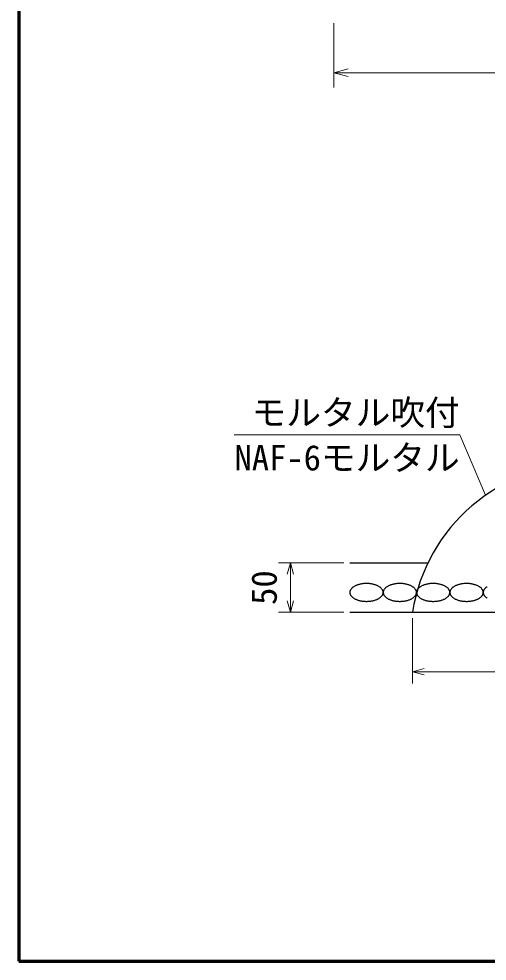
# Model space of a CAD drawing. Units: millimetres, scale not verified. Extents: x 400 to 16400, y 400 to 11650.
# Drawn here: x 400 to 2290, y 400 to 4203 of the extents above; entities that cross this region are included whole.
import ezdxf
from ezdxf.enums import TextEntityAlignment as Align

# ---------------------------------------------------------------- set-up
doc = ezdxf.new("R2010")
doc.units = ezdxf.units.MM
doc.header["$LTSCALE"] = 40
for name, color, linetype, lineweight in [('C-STR', 1, 'Continuous', 25), ('C-STR-DIM', 1, 'Continuous', 13), ('C-STR-HTXT', 1, 'Continuous', 13), ('C-TTL', 2, 'Continuous', 70)]:
    doc.layers.add(name, color=color, linetype=linetype, lineweight=lineweight)
doc.styles.add('ＭＳ ゴシック', font='')
doc.styles.get('ＭＳ ゴシック').set_extended_font_data('MS Gothic')

msp = doc.modelspace()

# ---------------------------------------------------------------- linework, layer by layer
at = {"layer": 'C-STR', "color": 7}
for p, q in [((1735.53, 2008.1), (2048.19, 2008.1)), ((1735.53, 1808.1), (3619.37, 1808.1))]:
    msp.add_line(p, q, dxfattribs=at)
at = {"layer": 'C-STR', "color": 2}
msp.add_line((2048.19, 2008.1), (2050.91, 2008.1), dxfattribs=at)
at = {"layer": 'C-STR', "color": 7}
msp.add_arc((2688.61, 1699.76), 708.33, 8.79741, 171.20259, dxfattribs=at)
at = {"layer": 'C-STR'}
for centre, radius, start, end in [((1765.31, 1882.82), 31.17, 138.88111, 145.63061), ((1769.7, 1878.91), 37.05, 132.78067, 138.79433), ((1774.42, 1873.72), 44.06, 127.34847, 132.70554), ((1779.25, 1867.3), 52.1, 122.49311, 127.28505), ((1783.97, 1859.79), 60.96, 118.12381, 122.44045), ((1788.37, 1851.44), 70.4, 114.15757, 118.0806), ((1792.3, 1842.56), 80.11, 110.52158, 114.12249), ((1795.63, 1833.54), 89.72, 107.15318, 110.49344), ((1798.29, 1824.79), 98.87, 103.99869, 107.13099), ((1800.27, 1816.73), 107.17, 101.01196, 103.98166), ((1801.6, 1809.75), 114.27, 98.15282, 100.99949), ((1802.37, 1804.23), 119.85, 95.38561, 98.14445), ((1802.72, 1800.43), 123.66, 92.67795, 95.38106), ((1802.8, 1798.57), 125.53, 89.99955, 92.67705), ((1802.81, 1798.74), 125.36, 87.32113, 90.00228), ((1802.93, 1800.94), 123.16, 84.61342, 87.32758), ((1803.34, 1805.04), 119.04, 81.84613, 84.62382), ((1804.19, 1810.83), 113.19, 78.98686, 81.86084), ((1805.63, 1818.01), 105.86, 75.99997, 79.00641), ((1807.72, 1826.21), 97.39, 72.84527, 76.02505), ((1810.49, 1835.04), 88.14, 69.47661, 72.87677), ((1813.93, 1844.06), 78.49, 65.84032, 69.51561), ((1817.94, 1852.88), 68.8, 61.87376, 65.88808), ((1822.41, 1861.11), 59.44, 57.50416, 61.93159), ((1827.16, 1868.45), 50.7, 52.64863, 57.57321), ((1831.99, 1874.67), 42.82, 47.21659, 52.7294), ((1836.67, 1879.65), 35.99, 41.11694, 47.30805), ((1840.99, 1883.35), 30.3, 34.27301, 41.21527), ((1899.87, 1882.82), 31.17, 138.88111, 145.63061), ((1904.26, 1878.91), 37.05, 132.78067, 138.79433), ((1908.98, 1873.72), 44.06, 127.34847, 132.70554), ((1913.81, 1867.3), 52.1, 122.49311, 127.28505), ((1918.53, 1859.79), 60.96, 118.12381, 122.44045), ((1922.93, 1851.44), 70.4, 114.15757, 118.0806), ((1926.86, 1842.56), 80.11, 110.52158, 114.12249), ((1930.19, 1833.54), 89.72, 107.15318, 110.49344), ((1932.85, 1824.79), 98.87, 103.99869, 107.13099), ((1934.83, 1816.73), 107.17, 101.01196, 103.98166), ((1936.16, 1809.75), 114.27, 98.15282, 100.99949), ((1936.93, 1804.23), 119.85, 95.38561, 98.14445), ((1937.28, 1800.43), 123.66, 92.67795, 95.38106), ((1937.36, 1798.57), 125.53, 89.99955, 92.67705), ((1937.37, 1798.74), 125.36, 87.32113, 90.00228), ((1937.49, 1800.94), 123.16, 84.61342, 87.32758), ((1937.9, 1805.04), 119.04, 81.84613, 84.62382), ((1938.75, 1810.83), 113.19, 78.98686, 81.86084), ((1940.19, 1818.01), 105.86, 75.99997, 79.00641), ((1942.28, 1826.21), 97.39, 72.84527, 76.02505), ((1945.05, 1835.04), 88.14, 69.47661, 72.87677), ((1948.49, 1844.06), 78.49, 65.84032, 69.51561), ((1952.5, 1852.88), 68.8, 61.87376, 65.88808), ((1956.97, 1861.11), 59.44, 57.50416, 61.93159), ((1961.72, 1868.45), 50.7, 52.64863, 57.57321), ((1966.55, 1874.67), 42.82, 47.21659, 52.7294), ((1971.23, 1879.65), 35.99, 41.11694, 47.30805), ((1975.55, 1883.35), 30.3, 34.27301, 41.21527), ((2034.43, 1882.82), 31.17, 138.88111, 145.63061), ((2038.82, 1878.91), 37.05, 132.78067, 138.79433), ((2043.54, 1873.72), 44.06, 127.34847, 132.70554), ((2048.37, 1867.3), 52.1, 122.49311, 127.28505), ((2053.09, 1859.79), 60.96, 118.12381, 122.44045), ((2057.49, 1851.44), 70.4, 114.15757, 118.0806), ((2061.42, 1842.56), 80.11, 110.52158, 114.12249), ((2064.75, 1833.54), 89.72, 107.15318, 110.49344), ((2067.41, 1824.79), 98.87, 103.99869, 107.13099), ((2069.39, 1816.73), 107.17, 101.01196, 103.98166), ((2070.72, 1809.75), 114.27, 98.15282, 100.99949), ((2071.49, 1804.23), 119.85, 95.38561, 98.14445), ((2071.84, 1800.43), 123.66, 92.67795, 95.38106), ((2071.92, 1798.57), 125.53, 89.99955, 92.67705), ((2071.93, 1798.74), 125.36, 87.32113, 90.00228), ((2072.05, 1800.94), 123.16, 84.61342, 87.32758), ((2072.46, 1805.04), 119.04, 81.84613, 84.62382), ((2073.31, 1810.83), 113.19, 78.98686, 81.86084), ((2074.75, 1818.01), 105.86, 75.99997, 79.00641), ((2076.84, 1826.21), 97.39, 72.84527, 76.02505), ((2079.61, 1835.04), 88.14, 69.47661, 72.87677), ((2083.05, 1844.06), 78.49, 65.84032, 69.51561), ((2087.06, 1852.88), 68.8, 61.87376, 65.88808), ((2091.53, 1861.11), 59.44, 57.50416, 61.93159), ((2096.28, 1868.45), 50.7, 52.64863, 57.57321), ((2101.11, 1874.67), 42.82, 47.21659, 52.7294), ((2105.79, 1879.65), 35.99, 41.11694, 47.30805), ((2110.11, 1883.35), 30.3, 34.27301, 41.21527), ((2168.99, 1882.82), 31.17, 138.88111, 145.63061), ((2173.38, 1878.91), 37.05, 132.78067, 138.79433), ((2178.1, 1873.72), 44.06, 127.34847, 132.70554), ((2182.93, 1867.3), 52.1, 122.49311, 127.28505), ((2187.65, 1859.79), 60.96, 118.12381, 122.44045), ((2192.05, 1851.44), 70.4, 114.15757, 118.0806), ((2195.98, 1842.56), 80.11, 110.52158, 114.12249), ((2199.31, 1833.54), 89.72, 107.15318, 110.49344), ((2201.97, 1824.79), 98.87, 103.99869, 107.13099), ((2203.95, 1816.73), 107.17, 101.01196, 103.98166), ((2205.28, 1809.75), 114.27, 98.15282, 100.99949), ((2206.05, 1804.23), 119.85, 95.38561, 98.14445), ((2206.4, 1800.43), 123.66, 92.67795, 95.38106), ((2206.48, 1798.57), 125.53, 89.99955, 92.67705), ((2206.49, 1798.74), 125.36, 87.32113, 90.00228), ((2206.61, 1800.94), 123.16, 84.61342, 87.32758), ((2207.02, 1805.04), 119.04, 81.84613, 84.62382), ((2207.87, 1810.83), 113.19, 78.98686, 81.86084), ((2209.31, 1818.01), 105.86, 75.99997, 79.00641), ((2211.4, 1826.21), 97.39, 72.84527, 76.02505), ((2214.17, 1835.04), 88.14, 69.47661, 72.87677), ((2217.61, 1844.06), 78.49, 65.84032, 69.51561), ((2221.62, 1852.88), 68.8, 61.87376, 65.88808), ((2226.09, 1861.11), 59.44, 57.50416, 61.93159), ((2230.84, 1868.45), 50.7, 52.64863, 57.57321), ((2235.67, 1874.67), 42.82, 47.21659, 52.7294), ((2240.35, 1879.65), 35.99, 41.11694, 47.30805), ((2244.67, 1883.35), 30.3, 34.27301, 41.21527), ((2303.55, 1882.82), 31.17, 138.88111, 145.63061), ((2307.94, 1878.91), 37.05, 132.78067, 138.79433), ((2312.66, 1873.72), 44.06, 127.34847, 132.70554), ((2317.49, 1867.3), 52.1, 122.49311, 127.28505), ((1754.99, 1888.09), 19.47, 170.69772, 179.97257), ((1754.9, 1888.1), 19.38, 180.00552, 189.32419), ((1756.17, 1887.87), 20.66, 161.727, 170.62758), ((1755.9, 1888.26), 20.39, 189.31198, 198.33344), ((1758.36, 1887.11), 22.99, 153.35475, 161.63457), ((1757.93, 1888.91), 22.52, 198.27941, 206.73127), ((1761.46, 1885.5), 26.48, 145.72681, 153.25504), ((1760.89, 1890.36), 25.81, 206.64796, 214.37019), ((1764.62, 1892.85), 30.3, 214.27301, 221.21527), ((1768.94, 1896.55), 35.99, 221.11694, 227.30805), ((1773.62, 1901.53), 42.82, 227.21659, 232.7294), ((1778.45, 1907.75), 50.7, 232.64863, 237.57321), ((1783.2, 1915.09), 59.44, 237.50416, 241.93159), ((1821.64, 1916.41), 60.96, 298.12381, 302.44045), ((1826.36, 1908.9), 52.1, 302.49311, 307.28505), ((1831.19, 1902.48), 44.06, 307.34847, 312.70554), ((1835.91, 1897.29), 37.05, 312.78067, 318.79433), ((1840.3, 1893.38), 31.17, 318.88111, 325.63061), ((1844.72, 1885.84), 25.81, 26.64796, 34.37019), ((1844.15, 1890.7), 26.48, 325.72681, 333.25504), ((1847.68, 1887.29), 22.52, 18.27941, 26.73127), ((1847.25, 1889.09), 22.99, 333.35475, 341.63457), ((1849.71, 1887.94), 20.39, 9.31198, 18.33344), ((1849.44, 1888.33), 20.66, 341.727, 350.62758), ((1850.71, 1888.1), 19.38, 0.00552, 9.32419), ((1850.62, 1888.11), 19.47, 350.69772, 359.97257), ((1889.55, 1888.09), 19.47, 170.69772, 179.97257), ((1889.46, 1888.1), 19.38, 180.00552, 189.32419), ((1890.73, 1887.87), 20.66, 161.727, 170.62758), ((1890.46, 1888.26), 20.39, 189.31198, 198.33344), ((1892.92, 1887.11), 22.99, 153.35475, 161.63457), ((1892.49, 1888.91), 22.52, 198.27941, 206.73127), ((1896.02, 1885.5), 26.48, 145.72681, 153.25504), ((1895.45, 1890.36), 25.81, 206.64796, 214.37019), ((1899.18, 1892.85), 30.3, 214.27301, 221.21527), ((1903.5, 1896.55), 35.99, 221.11694, 227.30805), ((1908.18, 1901.53), 42.82, 227.21659, 232.7294), ((1913.01, 1907.75), 50.7, 232.64863, 237.57321), ((1917.76, 1915.09), 59.44, 237.50416, 241.93159), ((1956.2, 1916.41), 60.96, 298.12381, 302.44045), ((1960.92, 1908.9), 52.1, 302.49311, 307.28505), ((1965.75, 1902.48), 44.06, 307.34847, 312.70554), ((1970.47, 1897.29), 37.05, 312.78067, 318.79433), ((1974.86, 1893.38), 31.17, 318.88111, 325.63061), ((1979.28, 1885.84), 25.81, 26.64796, 34.37019), ((1978.71, 1890.7), 26.48, 325.72681, 333.25504), ((1982.24, 1887.29), 22.52, 18.27941, 26.73127), ((1981.81, 1889.09), 22.99, 333.35475, 341.63457), ((1984.27, 1887.94), 20.39, 9.31198, 18.33344), ((1984, 1888.33), 20.66, 341.727, 350.62758), ((1985.27, 1888.1), 19.38, 0.00552, 9.32419), ((1985.18, 1888.11), 19.47, 350.69772, 359.97257), ((2024.11, 1888.09), 19.47, 170.69772, 179.97257), ((2024.02, 1888.1), 19.38, 180.00552, 189.32419), ((2025.29, 1887.87), 20.66, 161.727, 170.62758), ((2025.02, 1888.26), 20.39, 189.31198, 198.33344), ((2027.48, 1887.11), 22.99, 153.35475, 161.63457), ((2027.05, 1888.91), 22.52, 198.27941, 206.73127), ((2030.58, 1885.5), 26.48, 145.72681, 153.25504), ((2030.01, 1890.36), 25.81, 206.64796, 214.37019), ((2033.74, 1892.85), 30.3, 214.27301, 221.21527), ((2038.06, 1896.55), 35.99, 221.11694, 227.30805), ((2042.74, 1901.53), 42.82, 227.21659, 232.7294), ((2047.57, 1907.75), 50.7, 232.64863, 237.57321), ((2052.32, 1915.09), 59.44, 237.50416, 241.93159), ((2090.76, 1916.41), 60.96, 298.12381, 302.44045), ((2095.48, 1908.9), 52.1, 302.49311, 307.28505), ((2100.31, 1902.48), 44.06, 307.34847, 312.70554), ((2105.03, 1897.29), 37.05, 312.78067, 318.79433), ((2109.42, 1893.38), 31.17, 318.88111, 325.63061), ((2113.84, 1885.84), 25.81, 26.64796, 34.37019), ((2113.27, 1890.7), 26.48, 325.72681, 333.25504), ((2116.8, 1887.29), 22.52, 18.27941, 26.73127), ((2116.37, 1889.09), 22.99, 333.35475, 341.63457), ((2118.83, 1887.94), 20.39, 9.31198, 18.33344), ((2118.56, 1888.33), 20.66, 341.727, 350.62758), ((2119.83, 1888.1), 19.38, 0.00552, 9.32419), ((2119.74, 1888.11), 19.47, 350.69772, 359.97257), ((2158.67, 1888.09), 19.47, 170.69772, 179.97257), ((2158.58, 1888.1), 19.38, 180.00552, 189.32419), ((2159.85, 1887.87), 20.66, 161.727, 170.62758), ((2159.58, 1888.26), 20.39, 189.31198, 198.33344), ((2162.04, 1887.11), 22.99, 153.35475, 161.63457), ((2161.61, 1888.91), 22.52, 198.27941, 206.73127), ((2165.14, 1885.5), 26.48, 145.72681, 153.25504), ((2164.57, 1890.36), 25.81, 206.64796, 214.37019), ((2168.3, 1892.85), 30.3, 214.27301, 221.21527), ((2172.62, 1896.55), 35.99, 221.11694, 227.30805), ((2177.3, 1901.53), 42.82, 227.21659, 232.7294), ((2182.13, 1907.75), 50.7, 232.64863, 237.57321), ((2186.88, 1915.09), 59.44, 237.50416, 241.93159), ((2225.32, 1916.41), 60.96, 298.12381, 302.44045), ((2230.04, 1908.9), 52.1, 302.49311, 307.28505), ((2234.87, 1902.48), 44.06, 307.34847, 312.70554), ((2239.59, 1897.29), 37.05, 312.78067, 318.79433), ((2243.98, 1893.38), 31.17, 318.88111, 325.63061), ((2248.4, 1885.84), 25.81, 26.64796, 34.37019), ((2247.83, 1890.7), 26.48, 325.72681, 333.25504), ((2251.36, 1887.29), 22.52, 18.27941, 26.73127), ((2250.93, 1889.09), 22.99, 333.35475, 341.63457), ((2253.39, 1887.94), 20.39, 9.31198, 18.33344), ((2253.12, 1888.33), 20.66, 341.727, 350.62758), ((2254.39, 1888.1), 19.38, 0.00552, 9.32419), ((2254.3, 1888.11), 19.47, 350.69772, 359.97257), ((2293.23, 1888.09), 19.47, 170.69772, 179.97257), ((2293.14, 1888.1), 19.38, 180.00552, 189.32419), ((2294.41, 1887.87), 20.66, 161.727, 170.62758), ((2294.14, 1888.26), 20.39, 189.31198, 198.33344), ((2296.6, 1887.11), 22.99, 153.35475, 161.63457), ((2296.17, 1888.91), 22.52, 198.27941, 206.73127), ((2299.7, 1885.5), 26.48, 145.72681, 153.25504), ((2299.13, 1890.36), 25.81, 206.64796, 214.37019), ((2302.86, 1892.85), 30.3, 214.27301, 221.21527), ((2307.18, 1896.55), 35.99, 221.11694, 227.30805), ((2311.86, 1901.53), 42.82, 227.21659, 232.7294), ((2316.69, 1907.75), 50.7, 232.64863, 237.57321), ((1787.67, 1923.32), 68.8, 241.87376, 245.88808), ((1791.68, 1932.13), 78.49, 245.84032, 249.51561), ((1795.12, 1941.16), 88.14, 249.47661, 252.87677), ((1797.89, 1949.98), 97.39, 252.84527, 256.02505), ((1799.98, 1958.19), 105.86, 255.99997, 259.00641), ((1801.42, 1965.37), 113.19, 258.98686, 261.86084), ((1802.28, 1971.16), 119.04, 261.84613, 264.62382), ((1802.68, 1975.26), 123.16, 264.61342, 267.32758), ((1802.8, 1977.45), 125.36, 267.32113, 270.00228), ((1802.81, 1977.62), 125.53, 269.99955, 272.67705), ((1802.89, 1975.76), 123.66, 272.67795, 275.38106), ((1803.24, 1971.97), 119.85, 275.38561, 278.14445), ((1804.01, 1966.44), 114.27, 278.15282, 280.99949), ((1805.35, 1959.47), 107.17, 281.01196, 283.98166), ((1807.32, 1951.4), 98.87, 283.99869, 287.13099), ((1809.98, 1942.65), 89.72, 287.15318, 290.49344), ((1813.31, 1933.63), 80.11, 290.52158, 294.12249), ((1817.24, 1924.76), 70.4, 294.15757, 298.0806), ((1922.23, 1923.32), 68.8, 241.87376, 245.88808), ((1926.24, 1932.13), 78.49, 245.84032, 249.51561), ((1929.68, 1941.16), 88.14, 249.47661, 252.87677), ((1932.45, 1949.98), 97.39, 252.84527, 256.02505), ((1934.54, 1958.19), 105.86, 255.99997, 259.00641), ((1935.98, 1965.37), 113.19, 258.98686, 261.86084), ((1936.84, 1971.16), 119.04, 261.84613, 264.62382), ((1937.24, 1975.26), 123.16, 264.61342, 267.32758), ((1937.36, 1977.45), 125.36, 267.32113, 270.00228), ((1937.37, 1977.62), 125.53, 269.99955, 272.67705), ((1937.45, 1975.76), 123.66, 272.67795, 275.38106), ((1937.8, 1971.97), 119.85, 275.38561, 278.14445), ((1938.57, 1966.44), 114.27, 278.15282, 280.99949), ((1939.91, 1959.47), 107.17, 281.01196, 283.98166), ((1941.88, 1951.4), 98.87, 283.99869, 287.13099), ((1944.54, 1942.65), 89.72, 287.15318, 290.49344), ((1947.87, 1933.63), 80.11, 290.52158, 294.12249), ((1951.8, 1924.76), 70.4, 294.15757, 298.0806), ((2056.79, 1923.32), 68.8, 241.87376, 245.88808), ((2060.8, 1932.13), 78.49, 245.84032, 249.51561), ((2064.24, 1941.16), 88.14, 249.47661, 252.87677), ((2067.01, 1949.98), 97.39, 252.84527, 256.02505), ((2069.1, 1958.19), 105.86, 255.99997, 259.00641), ((2070.54, 1965.37), 113.19, 258.98686, 261.86084), ((2071.4, 1971.16), 119.04, 261.84613, 264.62382), ((2071.8, 1975.26), 123.16, 264.61342, 267.32758), ((2071.92, 1977.45), 125.36, 267.32113, 270.00228), ((2071.93, 1977.62), 125.53, 269.99955, 272.67705), ((2072.01, 1975.76), 123.66, 272.67795, 275.38106), ((2072.36, 1971.97), 119.85, 275.38561, 278.14445), ((2073.13, 1966.44), 114.27, 278.15282, 280.99949), ((2074.47, 1959.47), 107.17, 281.01196, 283.98166), ((2076.44, 1951.4), 98.87, 283.99869, 287.13099), ((2079.1, 1942.65), 89.72, 287.15318, 290.49344), ((2082.43, 1933.63), 80.11, 290.52158, 294.12249), ((2086.36, 1924.76), 70.4, 294.15757, 298.0806), ((2191.35, 1923.32), 68.8, 241.87376, 245.88808), ((2195.36, 1932.13), 78.49, 245.84032, 249.51561), ((2198.8, 1941.16), 88.14, 249.47661, 252.87677), ((2201.57, 1949.98), 97.39, 252.84527, 256.02505), ((2203.66, 1958.19), 105.86, 255.99997, 259.00641), ((2205.1, 1965.37), 113.19, 258.98686, 261.86084), ((2205.96, 1971.16), 119.04, 261.84613, 264.62382), ((2206.36, 1975.26), 123.16, 264.61342, 267.32758), ((2206.48, 1977.45), 125.36, 267.32113, 270.00228), ((2206.49, 1977.62), 125.53, 269.99955, 272.67705), ((2206.57, 1975.76), 123.66, 272.67795, 275.38106), ((2206.92, 1971.97), 119.85, 275.38561, 278.14445), ((2207.69, 1966.44), 114.27, 278.15282, 280.99949), ((2209.03, 1959.47), 107.17, 281.01196, 283.98166), ((2211, 1951.4), 98.87, 283.99869, 287.13099), ((2213.66, 1942.65), 89.72, 287.15318, 290.49344), ((2216.99, 1933.63), 80.11, 290.52158, 294.12249), ((2220.92, 1924.76), 70.4, 294.15757, 298.0806)]:
    msp.add_arc(centre, radius, start, end, dxfattribs=at)
at = {"layer": 'C-STR-DIM'}
for p, q in [((1670.83, 4185.55), (1670.83, 3925.55)), ((1670.83, 3985.55), (1728.79, 4001.08)), ((1670.83, 3985.55), (1728.79, 3970.02)), ((1670.83, 3985.55), (3170.83, 3985.55)), ((1711.53, 2008.1), (1447.53, 2008.1)), ((1495.53, 2008.1), (1483.1, 1961.73)), ((1495.53, 2008.1), (1507.95, 1961.73)), ((1495.53, 2008.1), (1495.53, 1808.1)), ((1495.53, 1808.1), (1483.1, 1854.46)), ((1495.53, 1808.1), (1507.95, 1854.46)), ((1711.53, 1808.1), (1447.53, 1808.1)), ((1988.61, 1784.1), (1988.61, 1520.1)), ((1988.61, 1568.1), (2034.98, 1580.52)), ((1988.61, 1568.1), (2034.98, 1555.67)), ((1988.61, 1568.1), (3388.61, 1568.1))]:
    msp.add_line(p, q, dxfattribs=at)
at = {"layer": 'C-STR-HTXT'}
for q in [(1268.76, 2524.12), (2283.47, 2280.79)]:
    msp.add_line((2178.76, 2524.12), q, dxfattribs=at)
at = {"layer": 'C-TTL'}
msp.add_lwpolyline([(400, 400), (16400, 400), (16400, 11480), (400, 11480)], close=True, dxfattribs=at)

# ---------------------------------------------------------------- texts
at = {"layer": 'C-STR-DIM', "color": 7, "style": 'ＭＳ ゴシック'}
for s, p in [('モルタル吹付', (2178.76, 2614.12)), ('NAF-6モルタル', (2178.76, 2431.68))]:
    msp.add_text(s, height=102.6, dxfattribs=at).set_placement(p, align=Align.MIDDLE_RIGHT)
msp.add_text('50', height=102.6, rotation=90, dxfattribs=at).set_placement((1471.53, 1837.86), align=Align.BOTTOM_LEFT)

doc.saveas('drawing.dxf')
